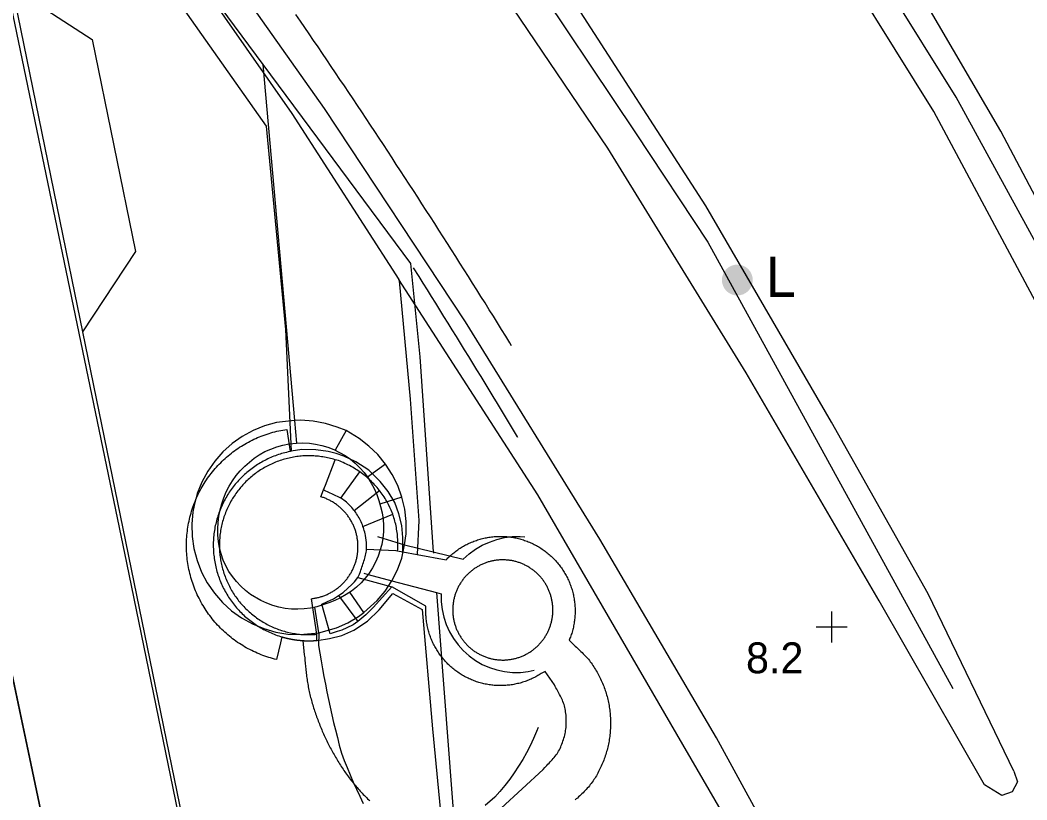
# Model space of a CAD drawing. Header units: millimetres. Extents: x 833924389 to 835767163, y 817400000 to 818811854.
# Drawn here: x 835443019 to 835475608, y 817810994 to 817836242 of the extents above; entities that cross this region are included whole.
import ezdxf
from ezdxf.enums import TextEntityAlignment as Align

# ---------------------------------------------------------------- set-up
doc = ezdxf.new("R2010")
doc.units = ezdxf.units.MM
doc.header["$LTSCALE"] = 10
doc.header["$MEASUREMENT"] = 0
doc.layers.add('01_Base_Plan', color=5, linetype='Continuous', lineweight=5)
doc.styles.add('11SW4B$0$Style-ENGINEERING', font='ENGINEERING.shx')
doc.styles.add('11SW4B$0$Style-WORKING', font='WORKING.shx')

# ---------------------------------------------------------------- blocks, each defined once
blk = doc.blocks.new('11SW4B$0$SPOTHT')
at = {"layer": '01_Base_Plan', "linetype": 'Continuous', "lineweight": 13}
for p, q in [((0, -0.5), (0, 0.5)), ((-0.5, 0), (0.5, 0))]:
    blk.add_line(p, q, dxfattribs=at)
blk = doc.blocks.new('11SW4B$0$UTILP')
at = {"layer": '01_Base_Plan', "linetype": 'Continuous', "lineweight": 13}
h = blk.add_hatch(color=256, dxfattribs=at)
edge = h.paths.add_edge_path()
edge.add_arc((0, 0), 0.5, 0, 360)

msp = doc.modelspace()

# ---------------------------------------------------------------- linework, layer by layer
at = {"layer": '01_Base_Plan', "linetype": 'Continuous'}
for p, q in [((835465277, 817829057), (835473214, 817814596)), ((835453404, 817820758), (835454020, 817821611)), ((835453836, 817820359), (835454650, 817821017)), ((835454117, 817819851), (835455080, 817820241)), ((835453954, 817818194), (835455052, 817817890)), ((835453323, 817817608), (835453950, 817816769))]:
    msp.add_line(p, q, dxfattribs=at)
at = {"layer": '01_Base_Plan', "linetype": 'Continuous', "flags": 128}
for points in [[(835505112, 817738729), (835500213, 817756917), (835498299, 817764016), (835494085, 817779396), (835490393, 817791885), (835486628, 817803277), (835482142, 817814461), (835480352, 817818331), (835478264, 817822691), (835472599, 817833279), (835464977, 817845516), (835461081, 817850958), (835457855, 817855215), (835456994, 817856350), (835454318, 817859880), (835440948, 817875569), (835430510, 817887370), (835427196, 817891100), (835427190, 817891106)], [(835475192, 817811926), (835475300, 817811579), (835475137, 817811255), (835474795, 817811133), (835474242, 817811476), (835470831, 817817439), (835466526, 817824821), (835462040, 817832095), (835456162, 817840801), (835450934, 817848048), (835450011, 817849279), (835449152, 817850383), (835445467, 817855117), (835440614, 817860976)], [(835475192, 817811926), (835472418, 817817670), (835469286, 817823226), (835465218, 817830230), (835460825, 817837035), (835456735, 817842917), (835452400, 817848620), (835451172, 817850102), (835450248, 817851217), (835447828, 817854135), (835443027, 817859452)], [(835486970, 817803746), (835483991, 817811631), (835480721, 817819400), (835476641, 817827668), (835473324, 817833750), (835466815, 817844187), (835460277, 817853412), (835458521, 817855638)], [(835504483, 817714840), (835498961, 817731845), (835495025, 817743683), (835491388, 817754412), (835487475, 817765045), (835483811, 817774819), (835478985, 817786482), (835473241, 817798769), (835472584, 817800000), (835469132, 817806462), (835465560, 817813007), (835461789, 817819441), (835457435, 817826476), (835452873, 817833378), (835448106, 817840141), (835441242, 817849323), (835436776, 817855002)], [(835450590, 817849690), (835451732, 817848316), (835459286, 817838063), (835462938, 817832589), (835465277, 817829057)], [(835444317, 817843705), (835447453, 817839472), (835451811, 817833216), (835455281, 817827844)], [(835443692, 817843449), (835443773, 817843037), (835450986, 817832808)], [(835441909, 817843125), (835441571, 817843042), (835444776, 817827416), (835448264, 817810407), (835451441, 817794988), (835451440, 817794984)], [(835441823, 817840988), (835446464, 817818666), (835451121, 817795995)], [(835513657, 817716564), (835510964, 817725170), (835508185, 817734227), (835505344, 817744068), (835503178, 817751789), (835500703, 817760728), (835498042, 817770853), (835495386, 817780399), (835491894, 817792090), (835489774, 817798736), (835488342, 817802990), (835485998, 817809171), (835483458, 817815274), (835479298, 817824053), (835474768, 817832648), (835470244, 817840401)], [(835442752, 817837305), (835445355, 817835620), (835446751, 817828754), (835445041, 817826148)], [(835458928, 817825700), (835458873, 817825789), (835458740, 817826005), (835458606, 817826221), (835458472, 817826436), (835458338, 817826652), (835458204, 817826867), (835458069, 817827083), (835457935, 817827298), (835457800, 817827513), (835457665, 817827728), (835457529, 817827943), (835457394, 817828157), (835457258, 817828372), (835457122, 817828586), (835456986, 817828800), (835456850, 817829014), (835456713, 817829228), (835456577, 817829442), (835456440, 817829656), (835456302, 817829869), (835456165, 817830083), (835456027, 817830296), (835455890, 817830509), (835455751, 817830722), (835455613, 817830935), (835455475, 817831148), (835455336, 817831361), (835455197, 817831573), (835455058, 817831785), (835454919, 817831998), (835454779, 817832210), (835454640, 817832422), (835454500, 817832634), (835454360, 817832845), (835454219, 817833057), (835454079, 817833268), (835453938, 817833479), (835453797, 817833690), (835453656, 817833901), (835453515, 817834112), (835453373, 817834323), (835453231, 817834534), (835453089, 817834744), (835452947, 817834954), (835452805, 817835164), (835452662, 817835374), (835452519, 817835584), (835452376, 817835794), (835452233, 817836004), (835452090, 817836213), (835451946, 817836422)], [(835450986, 817832808), (835451612, 817826225), (835451797, 817822281)], [(835459135, 817822730), (835459125, 817822748), (835458994, 817822965), (835458863, 817823183), (835458731, 817823400), (835458600, 817823617), (835458468, 817823834), (835458336, 817824051), (835458204, 817824267), (835458072, 817824484), (835457940, 817824701), (835457807, 817824917), (835457674, 817825133), (835457541, 817825350), (835457408, 817825566), (835457275, 817825782), (835457142, 817825998), (835457008, 817826214), (835456874, 817826429), (835456740, 817826645), (835456606, 817826860), (835456472, 817827076), (835456337, 817827291), (835456203, 817827506), (835456068, 817827721), (835455933, 817827936), (835455755, 817828218)], [(835440119, 817827573), (835444386, 817807294), (835445125, 817803627), (835445564, 817801348), (835445752, 817800437), (835446510, 817796763), (835447487, 817791824)], [(835447487, 817791824), (835446510, 817796763), (835445752, 817800437), (835445564, 817801348), (835445125, 817803627), (835444386, 817807294), (835443630, 817810888), (835442693, 817815341), (835440119, 817827573)], [(835471012, 817800532), (835466560, 817809179), (835459781, 817820876), (835455281, 817827844)], [(835455285, 817827797), (835455645, 817823971), (835455926, 817820037), (835455876, 817818941)], [(835451494, 817816271), (835451450, 817816083), (835451320, 817815537), (835451256, 817815553), (835451192, 817815570), (835451129, 817815588), (835451066, 817815607), (835451003, 817815627), (835450940, 817815649), (835450878, 817815671), (835450817, 817815695), (835450755, 817815720), (835450695, 817815745), (835450634, 817815772), (835450574, 817815800), (835450515, 817815829), (835450456, 817815858), (835450398, 817815889), (835450340, 817815921), (835450283, 817815954), (835450226, 817815988), (835450170, 817816023), (835450115, 817816058), (835450060, 817816095), (835450006, 817816133), (835449952, 817816171), (835449899, 817816211), (835449847, 817816252), (835449796, 817816293), (835449745, 817816335), (835449695, 817816378), (835449646, 817816422), (835449598, 817816467), (835449550, 817816513), (835449503, 817816559), (835449457, 817816607), (835449412, 817816655), (835449367, 817816704), (835449324, 817816753), (835449281, 817816804), (835449240, 817816855), (835449199, 817816907), (835449159, 817816959), (835449120, 817817012), (835449082, 817817066), (835449045, 817817121), (835449008, 817817176), (835448973, 817817232), (835448939, 817817288), (835448906, 817817345), (835448873, 817817403), (835448842, 817817461), (835448812, 817817520), (835448783, 817817579), (835448754, 817817638), (835448727, 817817699), (835448701, 817817759), (835448676, 817817820), (835448652, 817817882), (835448629, 817817944), (835448607, 817818006), (835448587, 817818068), (835448567, 817818132), (835448548, 817818195), (835448531, 817818259), (835448514, 817818322), (835448499, 817818387), (835448485, 817818451), (835448472, 817818516), (835448460, 817818581), (835448449, 817818646), (835448440, 817818711), (835448431, 817818777), (835448424, 817818842), (835448418, 817818908), (835448413, 817818974), (835448409, 817819040), (835448406, 817819106), (835448404, 817819171), (835448404, 817819238), (835448405, 817819304), (835448407, 817819369), (835448409, 817819435), (835448414, 817819501), (835448419, 817819567), (835448425, 817819633), (835448433, 817819698), (835448441, 817819764), (835448451, 817819829), (835448462, 817819894), (835448474, 817819959), (835448487, 817820024), (835448502, 817820088), (835448517, 817820152), (835448534, 817820216), (835448551, 817820280), (835448570, 817820343), (835448590, 817820406), (835448611, 817820468), (835448633, 817820531), (835448656, 817820592), (835448680, 817820654), (835448705, 817820715), (835448732, 817820776), (835448759, 817820836), (835448787, 817820895), (835448817, 817820954), (835448847, 817821013), (835448879, 817821071), (835448911, 817821128), (835448945, 817821185), (835448979, 817821241), (835449014, 817821297), (835449051, 817821352), (835449088, 817821407), (835449126, 817821460), (835449166, 817821514), (835449206, 817821566), (835449247, 817821618), (835449289, 817821669), (835449331, 817821719), (835449375, 817821769), (835449419, 817821817), (835449465, 817821865), (835449511, 817821912), (835449558, 817821959), (835449606, 817822004), (835449654, 817822049), (835449704, 817822093), (835449754, 817822136), (835449804, 817822178), (835449856, 817822219), (835449908, 817822259), (835449961, 817822299), (835450015, 817822337), (835450069, 817822375), (835450124, 817822411), (835450180, 817822447), (835450236, 817822482), (835450293, 817822515), (835450350, 817822548), (835450408, 817822580), (835450466, 817822611), (835450525, 817822640), (835450585, 817822669), (835450645, 817822696), (835450705, 817822723), (835450766, 817822748), (835450827, 817822773), (835450889, 817822796), (835450951, 817822818), (835451013, 817822840), (835451076, 817822860), (835451140, 817822879), (835451203, 817822897), (835451267, 817822914), (835451331, 817822929), (835451395, 817822944), (835451460, 817822957), (835451525, 817822970), (835451655, 817822991), (835451760, 817822273)], [(835454231, 817819114), (835455180, 817819071), (835455239, 817819060), (835455412, 817819028), (835455412, 817819490), (835455375, 817819883), (835455283, 817820261), (835455145, 817820623), (835454934, 817820974), (835454675, 817821305), (835454303, 817821666), (835453888, 817821938), (835453494, 817822123), (835453254, 817822211), (835452992, 817822275), (835452596, 817822325), (835452135, 817822334), (835451797, 817822281), (835451760, 817822273), (835451745, 817822270), (835451692, 817822259), (835451640, 817822247), (835451588, 817822234), (835451536, 817822220), (835451484, 817822205), (835451433, 817822189), (835451382, 817822173), (835451331, 817822155), (835451281, 817822137), (835451231, 817822118), (835451181, 817822098), (835451132, 817822077), (835451083, 817822055), (835451034, 817822032), (835450986, 817822009), (835450938, 817821984), (835450891, 817821959), (835450844, 817821933), (835450797, 817821906), (835450751, 817821879), (835450706, 817821850), (835450660, 817821821), (835450616, 817821791), (835450572, 817821760), (835450528, 817821729), (835450486, 817821697), (835450443, 817821664), (835450401, 817821630), (835450360, 817821596), (835450320, 817821561), (835450280, 817821525), (835450240, 817821488), (835450202, 817821451), (835450164, 817821413), (835450126, 817821375), (835450090, 817821335), (835450054, 817821296), (835450018, 817821255), (835449984, 817821214), (835449950, 817821173), (835449917, 817821130), (835449884, 817821088), (835449853, 817821044), (835449822, 817821000), (835449791, 817820956), (835449762, 817820911), (835449733, 817820866), (835449706, 817820820), (835449679, 817820773), (835449652, 817820727), (835449627, 817820679), (835449602, 817820632), (835449579, 817820584), (835449556, 817820535), (835449534, 817820486), (835449513, 817820437), (835449492, 817820387), (835449473, 817820337), (835449454, 817820287), (835449436, 817820236), (835449420, 817820185), (835449404, 817820134), (835449389, 817820082), (835449374, 817820031), (835449361, 817819979), (835449349, 817819926), (835449337, 817819874), (835449327, 817819821), (835449317, 817819768), (835449308, 817819716), (835449301, 817819662), (835449294, 817819609), (835449288, 817819556), (835449283, 817819502), (835449279, 817819449), (835449275, 817819395), (835449273, 817819342), (835449272, 817819288), (835449272, 817819234), (835449272, 817819181), (835449274, 817819127), (835449276, 817819073), (835449279, 817819020), (835449284, 817818966), (835449289, 817818913), (835449295, 817818860), (835449302, 817818806), (835449310, 817818753), (835449319, 817818700), (835449329, 817818648), (835449339, 817818595), (835449351, 817818543), (835449364, 817818491), (835449377, 817818439), (835449391, 817818387), (835449407, 817818335), (835449423, 817818284), (835449440, 817818233), (835449458, 817818183), (835449476, 817818132), (835449496, 817818082), (835449517, 817818033), (835449538, 817817984), (835449560, 817817935), (835449583, 817817886), (835449607, 817817838), (835449632, 817817791), (835449657, 817817743), (835449684, 817817697), (835449711, 817817650), (835449739, 817817605), (835449768, 817817559), (835449797, 817817514), (835449827, 817817470), (835449858, 817817426), (835449890, 817817383), (835449923, 817817341), (835449956, 817817298), (835449990, 817817257), (835450025, 817817216), (835450060, 817817176), (835450097, 817817136), (835450133, 817817097), (835450171, 817817059), (835450209, 817817021), (835450248, 817816984), (835450287, 817816947), (835450327, 817816912), (835450368, 817816877), (835450409, 817816842), (835450451, 817816809), (835450494, 817816776), (835450537, 817816744), (835450580, 817816713), (835450624, 817816682), (835450669, 817816652), (835450714, 817816623), (835450760, 817816595), (835450806, 817816567), (835450852, 817816541), (835450899, 817816515), (835450947, 817816490), (835450995, 817816466), (835451043, 817816442), (835451092, 817816420), (835451141, 817816398), (835451190, 817816377), (835451240, 817816357), (835451290, 817816338), (835451341, 817816320), (835451392, 817816303), (835451443, 817816286), (835451494, 817816271), (835451505, 817816268), (835451515, 817816265), (835451526, 817816262), (835451536, 817816259), (835451547, 817816256), (835451557, 817816253), (835451568, 817816250), (835451578, 817816247), (835451589, 817816245), (835451599, 817816242), (835451610, 817816239), (835451621, 817816237), (835451631, 817816234), (835451642, 817816231), (835451652, 817816229), (835451663, 817816226), (835451674, 817816224), (835451684, 817816222), (835451695, 817816219), (835451706, 817816217), (835451716, 817816215), (835451727, 817816212), (835451738, 817816210), (835451748, 817816208), (835451759, 817816206), (835451770, 817816204), (835451780, 817816201), (835451791, 817816199), (835451802, 817816197), (835451813, 817816195), (835451823, 817816193), (835451834, 817816192), (835451845, 817816190), (835451856, 817816188), (835451866, 817816186), (835451877, 817816184), (835451888, 817816183), (835451899, 817816181), (835451909, 817816179), (835451920, 817816178), (835451931, 817816176), (835451942, 817816175), (835451953, 817816173), (835451963, 817816172), (835451974, 817816170), (835451985, 817816169), (835451996, 817816168), (835452007, 817816167), (835452018, 817816165), (835452028, 817816164), (835452039, 817816163), (835452050, 817816162), (835452061, 817816161), (835452072, 817816160), (835452083, 817816159), (835452094, 817816158), (835452105, 817816157), (835452115, 817816156), (835452126, 817816155), (835452137, 817816154), (835452148, 817816153), (835452159, 817816153), (835452170, 817816152), (835452171, 817816152), (835452181, 817816151), (835452192, 817816151), (835452193, 817816150), (835452202, 817816150), (835452213, 817816149), (835452224, 817816149), (835452235, 817816148), (835452246, 817816148), (835452257, 817816148), (835452268, 817816147), (835452279, 817816147), (835452290, 817816147), (835452301, 817816146), (835452312, 817816146), (835452322, 817816146), (835452333, 817816146), (835452344, 817816146), (835452355, 817816146), (835452366, 817816146), (835452377, 817816146), (835452388, 817816146), (835452399, 817816146), (835452410, 817816146), (835452421, 817816146), (835452432, 817816146), (835452442, 817816147), (835452453, 817816147), (835452464, 817816147), (835452475, 817816148), (835452486, 817816148), (835452497, 817816148), (835452508, 817816149), (835452519, 817816149), (835452530, 817816150), (835452541, 817816151), (835452551, 817816151), (835452562, 817816152), (835452573, 817816153), (835452584, 817816153), (835452595, 817816154), (835452606, 817816155), (835452617, 817816156), (835452628, 817816157), (835452621, 817816355), (835452450, 817817509), (835452479, 817817512), (835452508, 817817516), (835452538, 817817521), (835452567, 817817526), (835452596, 817817532), (835452624, 817817538), (835452653, 817817544), (835452682, 817817551), (835452710, 817817559), (835452739, 817817567), (835452767, 817817575), (835452795, 817817584), (835452823, 817817594), (835452851, 817817604), (835452878, 817817614), (835452906, 817817625), (835452933, 817817636), (835452960, 817817648), (835452986, 817817661), (835453013, 817817673), (835453039, 817817687), (835453065, 817817700), (835453091, 817817715), (835453117, 817817729), (835453142, 817817744), (835453167, 817817760), (835453192, 817817776), (835453216, 817817792), (835453241, 817817809), (835453265, 817817826), (835453288, 817817844), (835453312, 817817862), (835453335, 817817880), (835453357, 817817899), (835453380, 817817918), (835453402, 817817938), (835453423, 817817958), (835453444, 817817978), (835453465, 817817999), (835453486, 817818020), (835453506, 817818042), (835453526, 817818064), (835453545, 817818086), (835453564, 817818108), (835453583, 817818131), (835453601, 817818154), (835453619, 817818178), (835453637, 817818201), (835453654, 817818225), (835453670, 817818250), (835453686, 817818274), (835453702, 817818299), (835453718, 817818325), (835453732, 817818350), (835453747, 817818376), (835453761, 817818402), (835453774, 817818428), (835453787, 817818454), (835453800, 817818481), (835453812, 817818508), (835453824, 817818535), (835453835, 817818562), (835453846, 817818590), (835453856, 817818617), (835453866, 817818645), (835453875, 817818673), (835453884, 817818701), (835453892, 817818730), (835453900, 817818758), (835453907, 817818787), (835453914, 817818815), (835453920, 817818844), (835453926, 817818873), (835453931, 817818902), (835453936, 817818931), (835453940, 817818960), (835453944, 817818989), (835453947, 817819019), (835453950, 817819048), (835453952, 817819077), (835453954, 817819107), (835453955, 817819136), (835453956, 817819166), (835453956, 817819195), (835453955, 817819225), (835453955, 817819254), (835453953, 817819284), (835453951, 817819313), (835453949, 817819342), (835453946, 817819372), (835453943, 817819401), (835453939, 817819430), (835453934, 817819459), (835453929, 817819488), (835453924, 817819517), (835453918, 817819546), (835453911, 817819575), (835453904, 817819604), (835453897, 817819632), (835453889, 817819661), (835453881, 817819689), (835453872, 817819717), (835453862, 817819745), (835453852, 817819773), (835453842, 817819800), (835453831, 817819828), (835453820, 817819855), (835453808, 817819882), (835453796, 817819909), (835453783, 817819935), (835453770, 817819961), (835453756, 817819988), (835453742, 817820013), (835453727, 817820039), (835453712, 817820064), (835453697, 817820090), (835453681, 817820114), (835453665, 817820139), (835453648, 817820163), (835453631, 817820187), (835453613, 817820211), (835453595, 817820234), (835453577, 817820257), (835453558, 817820280), (835453539, 817820302), (835453519, 817820324), (835453499, 817820346), (835453479, 817820367), (835453458, 817820388), (835453437, 817820409), (835453416, 817820429), (835453394, 817820449), (835453372, 817820468), (835453349, 817820488), (835453326, 817820506), (835453303, 817820525), (835453280, 817820542), (835453256, 817820560), (835453232, 817820577), (835453208, 817820594), (835453183, 817820610), (835453158, 817820626), (835453133, 817820641), (835453108, 817820656), (835453082, 817820670), (835453056, 817820685), (835453030, 817820698), (835453004, 817820711), (835452977, 817820724), (835452950, 817820736), (835452923, 817820748), (835452896, 817820759), (835452869, 817820770), (835452841, 817820780), (835452813, 817820790), (835452785, 817820799), (835452757, 817820808), (835452842, 817821031)], [(835450590, 817822056), (835450762, 817822170), (835450943, 817822270), (835451130, 817822355), (835451324, 817822425), (835451523, 817822480), (835451725, 817822519), (835451969, 817822545)], [(835451969, 817822545), (835452175, 817822550), (835452381, 817822540), (835452585, 817822513), (835452787, 817822470), (835452984, 817822410), (835453176, 817822336), (835453362, 817822246), (835453540, 817822142), (835453709, 817822023), (835453868, 817821892), (835454016, 817821749), (835454152, 817821594), (835454275, 817821429), (835454385, 817821254), (835454480, 817821072), (835454561, 817820882), (835454626, 817820687), (835454688, 817820492), (835454736, 817820291), (835454767, 817820087), (835454782, 817819882), (835454780, 817819676), (835454762, 817819470), (835454761, 817819469), (835454726, 817819267)], [(835450480, 817817647), (835450317, 817817773), (835450164, 817817911), (835450022, 817818061), (835449893, 817818222), (835449778, 817818392), (835449676, 817818571), (835449588, 817818758), (835449524, 817818956), (835449475, 817819157), (835449441, 817819360), (835449422, 817819565), (835449417, 817819771), (835449427, 817819977), (835449452, 817820182), (835449491, 817820384), (835449544, 817820583), (835449612, 817820778), (835449693, 817820967), (835449788, 817821150), (835449895, 817821326), (835450015, 817821494), (835450146, 817821653), (835450288, 817821802), (835450590, 817822056)], [(835453215, 817822008), (835453167, 817822022), (835453118, 817822036), (835453069, 817822048), (835453021, 817822060), (835452971, 817822071), (835452922, 817822081), (835452873, 817822090), (835452823, 817822099), (835452773, 817822106), (835452723, 817822113), (835452673, 817822119), (835452623, 817822124), (835452573, 817822128), (835452523, 817822131), (835452473, 817822133), (835452422, 817822135), (835452372, 817822135), (835452322, 817822135), (835452271, 817822134), (835452221, 817822132), (835452171, 817822129), (835452121, 817822125), (835452071, 817822120), (835452021, 817822115), (835451971, 817822108), (835451921, 817822101), (835451871, 817822093), (835451822, 817822084), (835451772, 817822074), (835451723, 817822063), (835451674, 817822052), (835451626, 817822039), (835451577, 817822026), (835451529, 817822012), (835451481, 817821997), (835451433, 817821981), (835451385, 817821964), (835451338, 817821947), (835451291, 817821929), (835451245, 817821910), (835451198, 817821890), (835451153, 817821869), (835451107, 817821848), (835451062, 817821825), (835451017, 817821802), (835450973, 817821779), (835450929, 817821754), (835450886, 817821729), (835450842, 817821703), (835450800, 817821676), (835450758, 817821648), (835450716, 817821620), (835450675, 817821591), (835450634, 817821561), (835450594, 817821531), (835450555, 817821500), (835450516, 817821468), (835450477, 817821435), (835450440, 817821402), (835450402, 817821368), (835450366, 817821334), (835450329, 817821299), (835450294, 817821263), (835450259, 817821227), (835450225, 817821190), (835450191, 817821152), (835450158, 817821114), (835450126, 817821076), (835450095, 817821036), (835450064, 817820997), (835450034, 817820956), (835450004, 817820916), (835449975, 817820874), (835449947, 817820833), (835449920, 817820790), (835449893, 817820748), (835449868, 817820705), (835449842, 817820661), (835449818, 817820617), (835449795, 817820572), (835449772, 817820528), (835449750, 817820482), (835449729, 817820437), (835449708, 817820391), (835449689, 817820344), (835449670, 817820297), (835449652, 817820250), (835449635, 817820203), (835449618, 817820156), (835449603, 817820108), (835449588, 817820060), (835449574, 817820011), (835449561, 817819963), (835449549, 817819914), (835449538, 817819865), (835449527, 817819816), (835449518, 817819766), (835449509, 817819716), (835449501, 817819667), (835449494, 817819617), (835449488, 817819567), (835449483, 817819517), (835449479, 817819467), (835449475, 817819417), (835449472, 817819366), (835449471, 817819316), (835449470, 817819266), (835449470, 817819216), (835449471, 817819165), (835449472, 817819115), (835449475, 817819065), (835449478, 817819014), (835449483, 817818964), (835449488, 817818914), (835449494, 817818864), (835449501, 817818814), (835449509, 817818765), (835449517, 817818715), (835449527, 817818666), (835449537, 817818617), (835449549, 817818567), (835449561, 817818519), (835449574, 817818470), (835449588, 817818422), (835449602, 817818373), (835449618, 817818326), (835449634, 817818278), (835449651, 817818231), (835449669, 817818184), (835449688, 817818137), (835449707, 817818091), (835449728, 817818045), (835449749, 817817999), (835449771, 817817954), (835449793, 817817909), (835449817, 817817864), (835449841, 817817820), (835449866, 817817777), (835449892, 817817733), (835449919, 817817691), (835449946, 817817648), (835449974, 817817606), (835450003, 817817565), (835450032, 817817524), (835450062, 817817484), (835450093, 817817444), (835450125, 817817405), (835450157, 817817366), (835450190, 817817328), (835450223, 817817291), (835450258, 817817254), (835450292, 817817217), (835450328, 817817182), (835450364, 817817147), (835450401, 817817112), (835450438, 817817078), (835450476, 817817045), (835450514, 817817013), (835450553, 817816981), (835450593, 817816950), (835450633, 817816919), (835450673, 817816890), (835450714, 817816861), (835450756, 817816832), (835450798, 817816805), (835450841, 817816778), (835450884, 817816751), (835450927, 817816726), (835450971, 817816702), (835451015, 817816678), (835451060, 817816655), (835451105, 817816632), (835451151, 817816611), (835451196, 817816590), (835451243, 817816570), (835451289, 817816551), (835451336, 817816533), (835451383, 817816515), (835451431, 817816499), (835451478, 817816483), (835451526, 817816468), (835451575, 817816454), (835451623, 817816440), (835451672, 817816428), (835451721, 817816416), (835451770, 817816406), (835451820, 817816396), (835451869, 817816386), (835451919, 817816378), (835451968, 817816371), (835452018, 817816364), (835452068, 817816359), (835452118, 817816354), (835452169, 817816350), (835452219, 817816347), (835452269, 817816345), (835452319, 817816344), (835452370, 817816344), (835452420, 817816344), (835452470, 817816346), (835452521, 817816348), (835452571, 817816351), (835452621, 817816355)], [(835457906, 817810099), (835459946, 817811976), (835460001, 817812038), (835460035, 817812075), (835460070, 817812112), (835460106, 817812148), (835460141, 817812185), (835460176, 817812221), (835460211, 817812258), (835460245, 817812295), (835460278, 817812332), (835460311, 817812370), (835460342, 817812409), (835460372, 817812449), (835460400, 817812489), (835460426, 817812531), (835460451, 817812573), (835460474, 817812617), (835460496, 817812661), (835460518, 817812707), (835460538, 817812753), (835460557, 817812800), (835460575, 817812848), (835460592, 817812896), (835460608, 817812944), (835460623, 817812993), (835460636, 817813042), (835460649, 817813091), (835460659, 817813140), (835460669, 817813189), (835460677, 817813238), (835460684, 817813286), (835460690, 817813335), (835460694, 817813385), (835460697, 817813435), (835460699, 817813486), (835460700, 817813536), (835460699, 817813587), (835460697, 817813638), (835460694, 817813689), (835460690, 817813739), (835460684, 817813790), (835460677, 817813840), (835460669, 817813890), (835460660, 817813939), (835460650, 817813987), (835460638, 817814035), (835460625, 817814082), (835460609, 817814129), (835460592, 817814175), (835460572, 817814221), (835460552, 817814267), (835460530, 817814312), (835460507, 817814357), (835460484, 817814401), (835460460, 817814446), (835460436, 817814490), (835460412, 817814535), (835460388, 817814580), (835460364, 817814624), (835460342, 817814669), (835460320, 817814715), (835460012, 817815149), (835459891, 817815087), (835459855, 817815065), (835459820, 817815043), (835459783, 817815021), (835459747, 817815000), (835459710, 817814980), (835459673, 817814960), (835459635, 817814941), (835459597, 817814923), (835459559, 817814906), (835459520, 817814889), (835459481, 817814872), (835459442, 817814857), (835459403, 817814842), (835459363, 817814828), (835459323, 817814814), (835459283, 817814801), (835459243, 817814789), (835459202, 817814778), (835459161, 817814767), (835459121, 817814757), (835459079, 817814748), (835459038, 817814739), (835458997, 817814732), (835458955, 817814724), (835458914, 817814718), (835458872, 817814712), (835458830, 817814707), (835458788, 817814703), (835458746, 817814700), (835458704, 817814697), (835458662, 817814695), (835458620, 817814694), (835458578, 817814693), (835458536, 817814693), (835458494, 817814694), (835458452, 817814696), (835458409, 817814698), (835458367, 817814702), (835458326, 817814705), (835458284, 817814710), (835458242, 817814715), (835458200, 817814721), (835458159, 817814728), (835458117, 817814736), (835458076, 817814744), (835458035, 817814753), (835457994, 817814762), (835457953, 817814773), (835457912, 817814784), (835457872, 817814796), (835457832, 817814808), (835457792, 817814821), (835457752, 817814835), (835457712, 817814850), (835457673, 817814865), (835457634, 817814881), (835457595, 817814898), (835457557, 817814915), (835457519, 817814933), (835457481, 817814952), (835457444, 817814971), (835457406, 817814991), (835457370, 817815011), (835457333, 817815033), (835457297, 817815055), (835457262, 817815077), (835457226, 817815100), (835457192, 817815124), (835457157, 817815148), (835457123, 817815173), (835457090, 817815198), (835457056, 817815225), (835457024, 817815251), (835456992, 817815278), (835456960, 817815306), (835456929, 817815334), (835456898, 817815363), (835456868, 817815393), (835456838, 817815422), (835456809, 817815453), (835456780, 817815484), (835456752, 817815515), (835456725, 817815547), (835456698, 817815580), (835456672, 817815612), (835456646, 817815646), (835456620, 817815679), (835456596, 817815714), (835456572, 817815748), (835456548, 817815783), (835456526, 817815819), (835456503, 817815854), (835456482, 817815891), (835456461, 817815927), (835456441, 817815964), (835456421, 817816001), (835456402, 817816039), (835456384, 817816077), (835456366, 817816115), (835456349, 817816154), (835456333, 817816192), (835456317, 817816232), (835456302, 817816271), (835456288, 817816311), (835456274, 817816350), (835456261, 817816391), (835456249, 817816431), (835456237, 817816471), (835456227, 817816512), (835456217, 817816553), (835456207, 817816594), (835456199, 817816635), (835456191, 817816677), (835456184, 817816718), (835456177, 817816760), (835456171, 817816802), (835456166, 817816843), (835456162, 817816885), (835456158, 817816927), (835456156, 817816969), (835456154, 817817011), (835456152, 817817054), (835456152, 817817096), (835456152, 817817138), (835456153, 817817180), (835456154, 817817222), (835456156, 817817265), (835455052, 817817890), (835454743, 817817549), (835454453, 817817229), (835454208, 817816982), (835453950, 817816769), (835453800, 817816658), (835453595, 817816561), (835453438, 817816488), (835453286, 817816442), (835453052, 817816370), (835452784, 817817334), (835452967, 817817415), (835453161, 817817500), (835453165, 817817502), (835453323, 817817608), (835453479, 817817713), (835453772, 817817975), (835453841, 817818058), (835453954, 817818194), (835454008, 817818299), (835454034, 817818388), (835454050, 817818436), (835454066, 817818484), (835454083, 817818532), (835454100, 817818580), (835454116, 817818629), (835454133, 817818677), (835454149, 817818725), (835454164, 817818773), (835454178, 817818821), (835454191, 817818869), (835454203, 817818918), (835454213, 817818966), (835454221, 817819015), (835454227, 817819063), (835454231, 817819111), (835454231, 817819114), (835454232, 817819161), (835454232, 817819210), (835454231, 817819260), (835454229, 817819310), (835454227, 817819325), (835454197, 817819554), (835454196, 817819563), (835454185, 817819613), (835454173, 817819663), (835454161, 817819712), (835454147, 817819761), (835454131, 817819809), (835454117, 817819851), (835454115, 817819856), (835454097, 817819902), (835454079, 817819948), (835454059, 817819993), (835454038, 817820037), (835454015, 817820082), (835454002, 817820105), (835453990, 817820126), (835453965, 817820170), (835453938, 817820213), (835453910, 817820256), (835453881, 817820298), (835453851, 817820339), (835453836, 817820359), (835453820, 817820380), (835453788, 817820420), (835453755, 817820458), (835453721, 817820496), (835453686, 817820533), (835453651, 817820568), (835453634, 817820585), (835453615, 817820602), (835453579, 817820635), (835453541, 817820666), (835453502, 817820695), (835453462, 817820723), (835453420, 817820749), (835453404, 817820758), (835453377, 817820774), (835453333, 817820798), (835453288, 817820821), (835453243, 817820843), (835453197, 817820865), (835453151, 817820886), (835453114, 817820902), (835453104, 817820907), (835453058, 817820928), (835453011, 817820948), (835452965, 817820970), (835452920, 817820991), (835452874, 817821014), (835452842, 817821031), (835452899, 817821181), (835453215, 817822008)], [(835455239, 817819060), (835455243, 817819115), (835455245, 817819169), (835455247, 817819224), (835455247, 817819278), (835455247, 817819332), (835455246, 817819357), (835455246, 817819386), (835455243, 817819440), (835455240, 817819494), (835455235, 817819547), (835455230, 817819601), (835455223, 817819655), (835455216, 817819708), (835455207, 817819761), (835455199, 817819805), (835455198, 817819814), (835455187, 817819866), (835455176, 817819919), (835455163, 817819971), (835455150, 817820023), (835455135, 817820074), (835455120, 817820125), (835455103, 817820176), (835455086, 817820227), (835455080, 817820241), (835455026, 817820374), (835454988, 817820466), (835454945, 817820556), (835454896, 817820646), (835454886, 817820665), (835454859, 817820711), (835454831, 817820757), (835454803, 817820803), (835454773, 817820847), (835454743, 817820892), (835454711, 817820936), (835454679, 817820979), (835454650, 817821017), (835454646, 817821022), (835454613, 817821064), (835454578, 817821105), (835454543, 817821146), (835454506, 817821186), (835454469, 817821226), (835454431, 817821265), (835454393, 817821303), (835454355, 817821339), (835454353, 817821341), (835454313, 817821378), (835454273, 817821414), (835454231, 817821449), (835454189, 817821484), (835454146, 817821518), (835454102, 817821552), (835454058, 817821584), (835454020, 817821611), (835454013, 817821616), (835453967, 817821647), (835453921, 817821678), (835453874, 817821707), (835453827, 817821736), (835453779, 817821764), (835453730, 817821791), (835453684, 817821816), (835453681, 817821817), (835453631, 817821842), (835453581, 817821867), (835453530, 817821891), (835453479, 817821914), (835453427, 817821936), (835453375, 817821957), (835453322, 817821978), (835453269, 817821997), (835453215, 817822008)], [(835455412, 817819028), (835455876, 817818941), (835456809, 817818767), (835456838, 817818797), (835456868, 817818827), (835456898, 817818856), (835456928, 817818885), (835456959, 817818913), (835456991, 817818941), (835457023, 817818968), (835457055, 817818995), (835457088, 817819020), (835457122, 817819046), (835457155, 817819071), (835457190, 817819095), (835457224, 817819119), (835457259, 817819142), (835457295, 817819164), (835457331, 817819186), (835457367, 817819207), (835457403, 817819227), (835457440, 817819247), (835457478, 817819267), (835457515, 817819285), (835457553, 817819303), (835457591, 817819320), (835457630, 817819337), (835457669, 817819353), (835457708, 817819368), (835457747, 817819383), (835457787, 817819397), (835457826, 817819410), (835457866, 817819422), (835457907, 817819434), (835457947, 817819445), (835457988, 817819456), (835458028, 817819466), (835458069, 817819475), (835458111, 817819483), (835458152, 817819490), (835458193, 817819497), (835458235, 817819503), (835458276, 817819509), (835458318, 817819513), (835458360, 817819517), (835458401, 817819521), (835458443, 817819523), (835458485, 817819525), (835458527, 817819526), (835458569, 817819526), (835458611, 817819526), (835458653, 817819525), (835458695, 817819523), (835458737, 817819521), (835458778, 817819517), (835458820, 817819513), (835458862, 817819509), (835458903, 817819503), (835458945, 817819497), (835458986, 817819490), (835459028, 817819482), (835459069, 817819474), (835459110, 817819465), (835459150, 817819455), (835459191, 817819445), (835459231, 817819433), (835459272, 817819422), (835459312, 817819409), (835459351, 817819396), (835459391, 817819382), (835459430, 817819367), (835459469, 817819352), (835459508, 817819336), (835459547, 817819319), (835459585, 817819302), (835459623, 817819284), (835459660, 817819265), (835459698, 817819246), (835459734, 817819226), (835459771, 817819206), (835459807, 817819184), (835459843, 817819163), (835459878, 817819140), (835459913, 817819117), (835459948, 817819093), (835459982, 817819069), (835460016, 817819044), (835460049, 817819019), (835460082, 817818993), (835460115, 817818966), (835460147, 817818939), (835460178, 817818911), (835460209, 817818883), (835460240, 817818854), (835460270, 817818825), (835460299, 817818795), (835460328, 817818765), (835460357, 817818734), (835460385, 817818703), (835460412, 817818671), (835460439, 817818639), (835460465, 817818606), (835460491, 817818573), (835460516, 817818540), (835460541, 817818506), (835460564, 817818471), (835460588, 817818436), (835460611, 817818401), (835460633, 817818365), (835460654, 817818329), (835460675, 817818293), (835460695, 817818256), (835460715, 817818219), (835460734, 817818182), (835460752, 817818144), (835460770, 817818106), (835460787, 817818068), (835460803, 817818029), (835460818, 817817990), (835460833, 817817951), (835460848, 817817911), (835460861, 817817872), (835460874, 817817832), (835460886, 817817792), (835460898, 817817751), (835460909, 817817711), (835460919, 817817670), (835460928, 817817629), (835460937, 817817588), (835460945, 817817547), (835460952, 817817506), (835460958, 817817464), (835460964, 817817423), (835460969, 817817381), (835460974, 817817339), (835460977, 817817297), (835460980, 817817256), (835460982, 817817214), (835460984, 817817172), (835460984, 817817130), (835460984, 817817088), (835460984, 817817046), (835460982, 817817004), (835460980, 817816962), (835460977, 817816920), (835460973, 817816879), (835460969, 817816837), (835460964, 817816795), (835460958, 817816754), (835460952, 817816712), (835460944, 817816671), (835460936, 817816630), (835460928, 817816589), (835460918, 817816548), (835460908, 817816507), (835460897, 817816467), (835460886, 817816426), (835460874, 817816386), (835460861, 817816346), (835460847, 817816307), (835460833, 817816267), (835460818, 817816228), (835460792, 817816163), (835460845, 817816110), (835460881, 817816074), (835460917, 817816039), (835460953, 817816005), (835460990, 817815970), (835461027, 817815936), (835461064, 817815901), (835461100, 817815867), (835461137, 817815832), (835461174, 817815798), (835461210, 817815763), (835461245, 817815728), (835461281, 817815692), (835461315, 817815656), (835461349, 817815620), (835461382, 817815583), (835461415, 817815545), (835461446, 817815506), (835461476, 817815467), (835461506, 817815427), (835461534, 817815387), (835461562, 817815346), (835461590, 817815304), (835461616, 817815261), (835461643, 817815219), (835461669, 817815175), (835461694, 817815132), (835461718, 817815088), (835461742, 817815043), (835461765, 817814998), (835461788, 817814953), (835461810, 817814908), (835461831, 817814862), (835461852, 817814816), (835461872, 817814770), (835461891, 817814723), (835461909, 817814677), (835461927, 817814630), (835461943, 817814584), (835461959, 817814537), (835461975, 817814489), (835461989, 817814442), (835462003, 817814394), (835462017, 817814345), (835462029, 817814296), (835462041, 817814248), (835462052, 817814198), (835462063, 817814149), (835462073, 817814099), (835462082, 817814050), (835462090, 817814000), (835462098, 817813950), (835462104, 817813900), (835462111, 817813850), (835462116, 817813800), (835462120, 817813750), (835462124, 817813701), (835462127, 817813651), (835462130, 817813601), (835462131, 817813552), (835462132, 817813502), (835462132, 817813452), (835462131, 817813402), (835462130, 817813352), (835462127, 817813302), (835462124, 817813251), (835462121, 817813201), (835462116, 817813151), (835462111, 817813100), (835462105, 817813050), (835462098, 817813000), (835462091, 817812950), (835462083, 817812900), (835462074, 817812851), (835462064, 817812802), (835462054, 817812753), (835462043, 817812704), (835462031, 817812656), (835462019, 817812608), (835462006, 817812560), (835461992, 817812512), (835461977, 817812465), (835461961, 817812417), (835461945, 817812370), (835461927, 817812322), (835461910, 817812275), (835461891, 817812228), (835461872, 817812182), (835461852, 817812135), (835461831, 817812089), (835461810, 817812043), (835461788, 817811998), (835461766, 817811953), (835461743, 817811908), (835461720, 817811863), (835461696, 817811819), (835461672, 817811776), (835461647, 817811733), (835461621, 817811691), (835461595, 817811649), (835461567, 817811607), (835461538, 817811567), (835461508, 817811526), (835461477, 817811487), (835461445, 817811448), (835461413, 817811409), (835461380, 817811371), (835461346, 817811334), (835461311, 817811296), (835461276, 817811260), (835461241, 817811224), (835461205, 817811189), (835461170, 817811154), (835461133, 817811120), (835461097, 817811087), (835461059, 817811054), (835461020, 817811023), (835460981, 817810992)], [(835454726, 817819267), (835454611, 817818883), (835454528, 817818694), (835454430, 817818512), (835454318, 817818339), (835454284, 817818295), (835454193, 817818176), (835454054, 817818024), (835453904, 817817883), (835453742, 817817755), (835453571, 817817640), (835453391, 817817540), (835453203, 817817455), (835453011, 817817379), (835452818, 817817305), (835452621, 817817247), (835452419, 817817204), (835452215, 817817178), (835452009, 817817168), (835451803, 817817174), (835451598, 817817196), (835451395, 817817235), (835451197, 817817290), (835451003, 817817360), (835450815, 817817445), (835450480, 817817647)], [(835459375, 817815697), (835459400, 817815710), (835459425, 817815723), (835459450, 817815737), (835459474, 817815751), (835459498, 817815766), (835459522, 817815781), (835459546, 817815797), (835459569, 817815813), (835459592, 817815829), (835459615, 817815846), (835459638, 817815863), (835459660, 817815880), (835459682, 817815898), (835459703, 817815917), (835459725, 817815935), (835459746, 817815954), (835459766, 817815974), (835459786, 817815993), (835459806, 817816014), (835459826, 817816034), (835459845, 817816055), (835459864, 817816076), (835459882, 817816097), (835459900, 817816119), (835459918, 817816141), (835459935, 817816164), (835459952, 817816186), (835459969, 817816209), (835459985, 817816233), (835460001, 817816256), (835460016, 817816280), (835460031, 817816304), (835460045, 817816328), (835460059, 817816353), (835460073, 817816378), (835460086, 817816403), (835460099, 817816428), (835460111, 817816454), (835460123, 817816479), (835460134, 817816505), (835460145, 817816531), (835460156, 817816558), (835460166, 817816584), (835460175, 817816611), (835460184, 817816637), (835460193, 817816665), (835460201, 817816692), (835460209, 817816719), (835460216, 817816746), (835460222, 817816774), (835460229, 817816801), (835460234, 817816829), (835460240, 817816857), (835460244, 817816885), (835460249, 817816913), (835460252, 817816941), (835460256, 817816969), (835460259, 817816997), (835460261, 817817025), (835460263, 817817054), (835460264, 817817082), (835460265, 817817110), (835460265, 817817138), (835460265, 817817167), (835460264, 817817195), (835460263, 817817223), (835460262, 817817251), (835460260, 817817280), (835460257, 817817308), (835460254, 817817336), (835460250, 817817364), (835460246, 817817392), (835460242, 817817420), (835460236, 817817448), (835460231, 817817476), (835460225, 817817503), (835460218, 817817531), (835460211, 817817558), (835460204, 817817586), (835460196, 817817613), (835460188, 817817640), (835460179, 817817667), (835460169, 817817693), (835460160, 817817720), (835460149, 817817746), (835460138, 817817772), (835460127, 817817798), (835460116, 817817824), (835460104, 817817850), (835460091, 817817875), (835460078, 817817900), (835460065, 817817925), (835460051, 817817950), (835460036, 817817974), (835460022, 817817999), (835460007, 817818023), (835459991, 817818046), (835459975, 817818069), (835459959, 817818093), (835459942, 817818115), (835459925, 817818138), (835459907, 817818160), (835459889, 817818182), (835459871, 817818204), (835459852, 817818225), (835459833, 817818246), (835459814, 817818266), (835459794, 817818287), (835459774, 817818307), (835459754, 817818326), (835459733, 817818345), (835459712, 817818364), (835459690, 817818383), (835459669, 817818401), (835459646, 817818418), (835459624, 817818436), (835459601, 817818453), (835459578, 817818469), (835459555, 817818485), (835459532, 817818501), (835459508, 817818516), (835459484, 817818531), (835459459, 817818546), (835459435, 817818560), (835459410, 817818573), (835459385, 817818586), (835459360, 817818599), (835459334, 817818611), (835459308, 817818623), (835459282, 817818635), (835459256, 817818646), (835459230, 817818656), (835459204, 817818666), (835459177, 817818676), (835459150, 817818685), (835459123, 817818693), (835459096, 817818701), (835459069, 817818709), (835459041, 817818716), (835459014, 817818723), (835458986, 817818729), (835458959, 817818735), (835458931, 817818740), (835458903, 817818745), (835458875, 817818749), (835458847, 817818753), (835458819, 817818756), (835458791, 817818759), (835458763, 817818761), (835458734, 817818763), (835458706, 817818765), (835458678, 817818765), (835458649, 817818766), (835458621, 817818766), (835458593, 817818765), (835458565, 817818764), (835458536, 817818762), (835458508, 817818760), (835458480, 817818758), (835458452, 817818754), (835458424, 817818751), (835458396, 817818747), (835458368, 817818742), (835458340, 817818737), (835458312, 817818732), (835458285, 817818726), (835458257, 817818719), (835458230, 817818712), (835458202, 817818705), (835458175, 817818697), (835458148, 817818688), (835458121, 817818679), (835458095, 817818670), (835458068, 817818660), (835458042, 817818650), (835458015, 817818639), (835457989, 817818628), (835457964, 817818616), (835457938, 817818604), (835457913, 817818592), (835457888, 817818579), (835457863, 817818565), (835457838, 817818551), (835457814, 817818537), (835457789, 817818523), (835457766, 817818507), (835457742, 817818492), (835457718, 817818476), (835457695, 817818460), (835457673, 817818443), (835457650, 817818426), (835457628, 817818408), (835457606, 817818390), (835457584, 817818372), (835457563, 817818353), (835457542, 817818334), (835457522, 817818315), (835457501, 817818295), (835457481, 817818275), (835457462, 817818254), (835457443, 817818234), (835457424, 817818212), (835457405, 817818191), (835457387, 817818169), (835457370, 817818147), (835457352, 817818125), (835457335, 817818102), (835457319, 817818079), (835457303, 817818056), (835457287, 817818032), (835457272, 817818008), (835457257, 817817984), (835457243, 817817960), (835457229, 817817936), (835457215, 817817911), (835457202, 817817886), (835457189, 817817860), (835457177, 817817835), (835457165, 817817809), (835457154, 817817783), (835457143, 817817757), (835457132, 817817731), (835457122, 817817704), (835457113, 817817678), (835457104, 817817651), (835457095, 817817624), (835457087, 817817597), (835457079, 817817569), (835457072, 817817542), (835457065, 817817515), (835457059, 817817487), (835457053, 817817459), (835457048, 817817432), (835457043, 817817404), (835457039, 817817376), (835457035, 817817348), (835457032, 817817319), (835457029, 817817291), (835457027, 817817263), (835457025, 817817235), (835457024, 817817207), (835457023, 817817178), (835457023, 817817150), (835457023, 817817122), (835457023, 817817093), (835457025, 817817065), (835457026, 817817037), (835457028, 817817009), (835457031, 817816981), (835457034, 817816952), (835457038, 817816924), (835457042, 817816896), (835457046, 817816868), (835457051, 817816841), (835457057, 817816813), (835457063, 817816785), (835457069, 817816758), (835457076, 817816730), (835457084, 817816703), (835457092, 817816676), (835457100, 817816649), (835457109, 817816622), (835457119, 817816595), (835457128, 817816568), (835457139, 817816542), (835457149, 817816516), (835457161, 817816490), (835457172, 817816464), (835457184, 817816439), (835457197, 817816413), (835457210, 817816388), (835457223, 817816363), (835457237, 817816339), (835457251, 817816314), (835457266, 817816290), (835457281, 817816266), (835457297, 817816242), (835457313, 817816219), (835457329, 817816196), (835457346, 817816173), (835457363, 817816151), (835457380, 817816128), (835457398, 817816106), (835457417, 817816085), (835457435, 817816064), (835457454, 817816043), (835457474, 817816022), (835457494, 817816002), (835457514, 817815982), (835457534, 817815962), (835457555, 817815943), (835457576, 817815924), (835457598, 817815906), (835457619, 817815888), (835457641, 817815870), (835457664, 817815853), (835457686, 817815836), (835457709, 817815819), (835457733, 817815803), (835457756, 817815787), (835457780, 817815772), (835457804, 817815757), (835457829, 817815743), (835457853, 817815729), (835457878, 817815715), (835457903, 817815702), (835457928, 817815689), (835457954, 817815677), (835457979, 817815665), (835458005, 817815654), (835458031, 817815643), (835458058, 817815632), (835458084, 817815622), (835458111, 817815613), (835458138, 817815604), (835458165, 817815595), (835458192, 817815587), (835458219, 817815579), (835458246, 817815572), (835458274, 817815566), (835458301, 817815559), (835458329, 817815554), (835458357, 817815548), (835458385, 817815544), (835458413, 817815539), (835458441, 817815535), (835458469, 817815532), (835458497, 817815529), (835458525, 817815527), (835458554, 817815525), (835458582, 817815524), (835458610, 817815523), (835458638, 817815523), (835458667, 817815523), (835458695, 817815523), (835458723, 817815524), (835458752, 817815526), (835458780, 817815528), (835458808, 817815531), (835458836, 817815534), (835458864, 817815538), (835458892, 817815542), (835458920, 817815546), (835458948, 817815551), (835458976, 817815557), (835459003, 817815563), (835459031, 817815569), (835459058, 817815576), (835459086, 817815584), (835459113, 817815592), (835459140, 817815600), (835459167, 817815609), (835459193, 817815618), (835459220, 817815628), (835459246, 817815638), (835459272, 817815649), (835459298, 817815660), (835459324, 817815672), (835459350, 817815684), (835459375, 817815697)], [(835452638, 817816158), (835453032, 817816215), (835453431, 817816321), (835453817, 817816492), (835454262, 817816780), (835454642, 817817144), (835455083, 817817675)], [(835455083, 817817675), (835456029, 817817162), (835456364, 817813293), (835456758, 817809262)], [(835452171, 817816152), (835452219, 817815693), (835452225, 817815643), (835452230, 817815593), (835452235, 817815543), (835452240, 817815493), (835452245, 817815443), (835452250, 817815393), (835452255, 817815343), (835452260, 817815293), (835452265, 817815243), (835452270, 817815193), (835452276, 817815143), (835452282, 817815094), (835452288, 817815044), (835452294, 817814994), (835452301, 817814944), (835452307, 817814895), (835452314, 817814846), (835452322, 817814796), (835452330, 817814747), (835452338, 817814698), (835452347, 817814649), (835452356, 817814600), (835452366, 817814551), (835452376, 817814502), (835452387, 817814454), (835452399, 817814406), (835452411, 817814357), (835452423, 817814309), (835452436, 817814261), (835452449, 817814213), (835452463, 817814165), (835452477, 817814117), (835452491, 817814069), (835452505, 817814021), (835452520, 817813973), (835452535, 817813925), (835452551, 817813877), (835452567, 817813830), (835452583, 817813782), (835452599, 817813735), (835452616, 817813687), (835452633, 817813640), (835452651, 817813593), (835452668, 817813546), (835452686, 817813499), (835452705, 817813452), (835452723, 817813405), (835452742, 817813359), (835452761, 817813312), (835452781, 817813266), (835452801, 817813220), (835452821, 817813174), (835452841, 817813128), (835452862, 817813082), (835452883, 817813037), (835452904, 817812992), (835452925, 817812947), (835452947, 817812902), (835452969, 817812857), (835452991, 817812813), (835453014, 817812768), (835453037, 817812724), (835453060, 817812680), (835453084, 817812636), (835453107, 817812592), (835453131, 817812548), (835453156, 817812504), (835453180, 817812460), (835453205, 817812417), (835453231, 817812373), (835453256, 817812330), (835453282, 817812287), (835453308, 817812244), (835453335, 817812201), (835453361, 817812158), (835453388, 817812115), (835453416, 817812073), (835453443, 817812031), (835453471, 817811989), (835453499, 817811947), (835453528, 817811906), (835453557, 817811865), (835453586, 817811824), (835453615, 817811783), (835453645, 817811743), (835453675, 817811703), (835453705, 817811663), (835453735, 817811623), (835453766, 817811584), (835453798, 817811545), (835453829, 817811506), (835453861, 817811468), (835453893, 817811430), (835453925, 817811392), (835453958, 817811355), (835453991, 817811318), (835454024, 817811281), (835454058, 817811245), (835454092, 817811208), (835454127, 817811172), (835454162, 817811136), (835454197, 817811101), (835454232, 817811066), (835454268, 817811030), (835454304, 817810996), (835454340, 817810961)]]:
    msp.add_lwpolyline(points, dxfattribs=at)
at = {"layer": '01_Base_Plan', "flags": 128}
for points in [[(835446300, 817840988), (835450875, 817834811), (835455651, 817828363), (835455961, 817825336), (835456393, 817819027), (835456396, 817818981)], [(835450875, 817834811), (835451903, 817823282)], [(835448613, 817820323), (835448578, 817819925), (835448588, 817819525), (835448645, 817819130), (835448746, 817818743), (835448892, 817818371), (835449079, 817818018), (835449306, 817817688), (835449569, 817817387), (835449865, 817817118), (835450190, 817816885), (835450539, 817816691), (835450909, 817816539), (835451293, 817816429), (835451688, 817816365), (835452087, 817816347), (835452684, 817816406), (835453261, 817816566), (835453627, 817816727), (835453972, 817816929), (835454140, 817817063), (835454581, 817817445), (835454837, 817817752), (835455056, 817818087), (835455235, 817818444), (835455371, 817818820), (835455459, 817819257), (835455511, 817819606), (835455513, 817820006), (835455468, 817820403), (835455378, 817820793), (835455244, 817821169), (835455067, 817821528), (835454851, 817821864), (835454597, 817822173), (835454309, 817822450), (835453991, 817822693), (835453572, 817822954), (835453283, 817823061), (835452902, 817823182), (835452509, 817823258), (835452111, 817823288), (835451903, 817823282), (835451316, 817823211), (835450931, 817823104), (835450560, 817822954), (835450210, 817822762), (835449883, 817822532), (835449585, 817822265), (835449320, 817821966), (835449091, 817821638), (835448902, 817821286), (835448754, 817820915), (835448649, 817820529), (835448613, 817820323)], [(835451903, 817823282), (835451969, 817822545)], [(835453572, 817822954), (835453214, 817822319)], [(835454851, 817821864), (835454263, 817821446)], [(835455378, 817820793), (835454664, 817820571)], [(835454591, 817819521), (835454761, 817819469), (835455459, 817819257)], [(835455459, 817819257), (835456393, 817819027), (835457365, 817818788), (835457554, 817818959), (835457758, 817819109), (835457978, 817819238), (835458209, 817819344), (835458449, 817819427), (835458697, 817819485), (835458949, 817819517), (835459204, 817819524), (835459360, 817819513)], [(835454149, 817818331), (835454284, 817818295), (835455056, 817818087)], [(835455056, 817818087), (835456493, 817817705), (835456650, 817817663), (835456651, 817817409), (835456679, 817817157), (835456733, 817816910), (835456812, 817816669), (835456917, 817816438), (835457044, 817816218), (835457194, 817816014), (835457365, 817815826), (835457554, 817815657), (835457760, 817815508), (835457981, 817815382), (835458213, 817815279), (835458455, 817815201), (835458704, 817815148), (835458957, 817815122), (835459212, 817815122), (835459465, 817815148), (835459663, 817815190)], [(835454140, 817817063), (835453692, 817817719)], [(835456493, 817817710), (835456493, 817817705), (835457621, 817803014), (835458177, 817795995)], [(835452684, 817816406), (835452560, 817817232)], [(835452684, 817816406), (835452677, 817815992), (835452718, 817815742), (835452760, 817815492), (835452805, 817815242), (835452851, 817814993), (835452899, 817814744), (835452949, 817814495), (835453001, 817814247), (835453055, 817813999), (835453110, 817813751), (835453168, 817813504), (835453227, 817813258), (835453289, 817813012), (835453352, 817812766), (835453420, 817812510), (835453511, 817812273), (835453606, 817812038), (835453704, 817811804), (835453805, 817811571), (835453909, 817811339), (835454016, 817811109), (835454126, 817810881)], [(835459792, 817813341), (835459740, 817813209), (835459639, 817812976), (835459530, 817812747), (835459413, 817812522), (835459289, 817812301), (835459156, 817812084), (835459016, 817811872), (835458868, 817811666), (835458714, 817811464), (835458552, 817811268), (835458383, 817811078), (835458078, 817810817)]]:
    msp.add_lwpolyline(points, dxfattribs=at)

# ---------------------------------------------------------------- block references
at = {"layer": '01_Base_Plan', "linetype": 'Continuous', "xscale": 1000, "yscale": 1000, "zscale": 1000}
for name, p in [('11SW4B$0$UTILP', (835466236, 817827827)), ('11SW4B$0$SPOTHT', (835469292, 817816594, 8200))]:
    msp.add_blockref(name, p, dxfattribs=at)

# ---------------------------------------------------------------- texts
at = {"layer": '01_Base_Plan', "linetype": 'Continuous', "style": '11SW4B$0$Style-WORKING'}
msp.add_text('L', height=1300, dxfattribs=at).set_placement((835467164, 817827280))
at = {"layer": '01_Base_Plan', "linetype": 'Continuous', "style": '11SW4B$0$Style-ENGINEERING'}
msp.add_text('8.2', height=1000, dxfattribs=at).set_placement((835468375, 817816094, 8200), align=Align.TOP_RIGHT)

doc.saveas('drawing.dxf')
